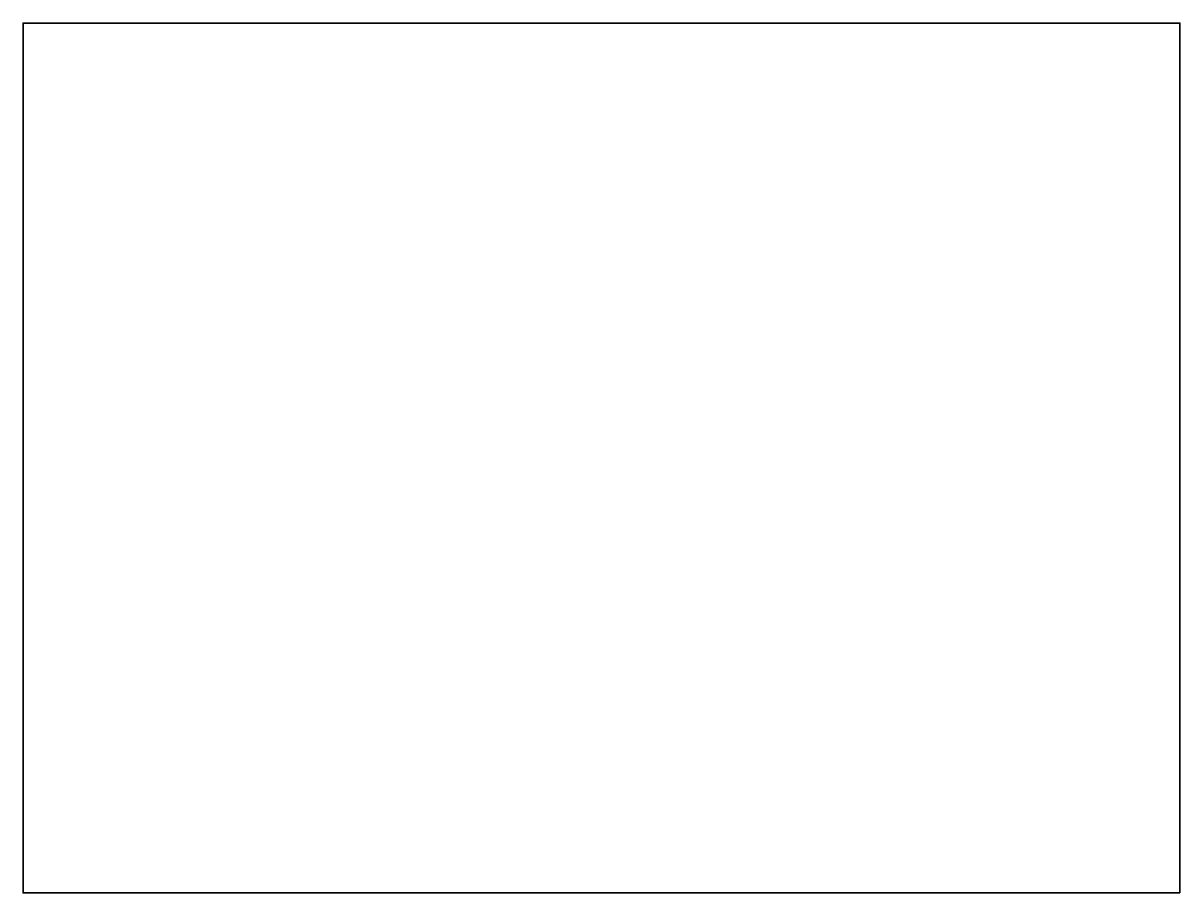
# Model space of a CAD drawing. Header units: millimetres. Extents: x -94 to 305, y -1 to 299.
import ezdxf

# ---------------------------------------------------------------- set-up
doc = ezdxf.new("R2010")
doc.units = ezdxf.units.MM
doc.header["$MEASUREMENT"] = 0
doc.layers.get('0').update_dxf_attribs({"lineweight": 0})

msp = doc.modelspace()

# ---------------------------------------------------------------- linework, layer by layer
at = {"color": 250, "lineweight": 35, "true_color": 0x1d1d1b}
msp.add_lwpolyline([(304.63, -1.3), (-94.37, -1.3), (-94.37, 298.7), (304.63, 298.7)], close=True, dxfattribs=at)

doc.saveas('drawing.dxf')
